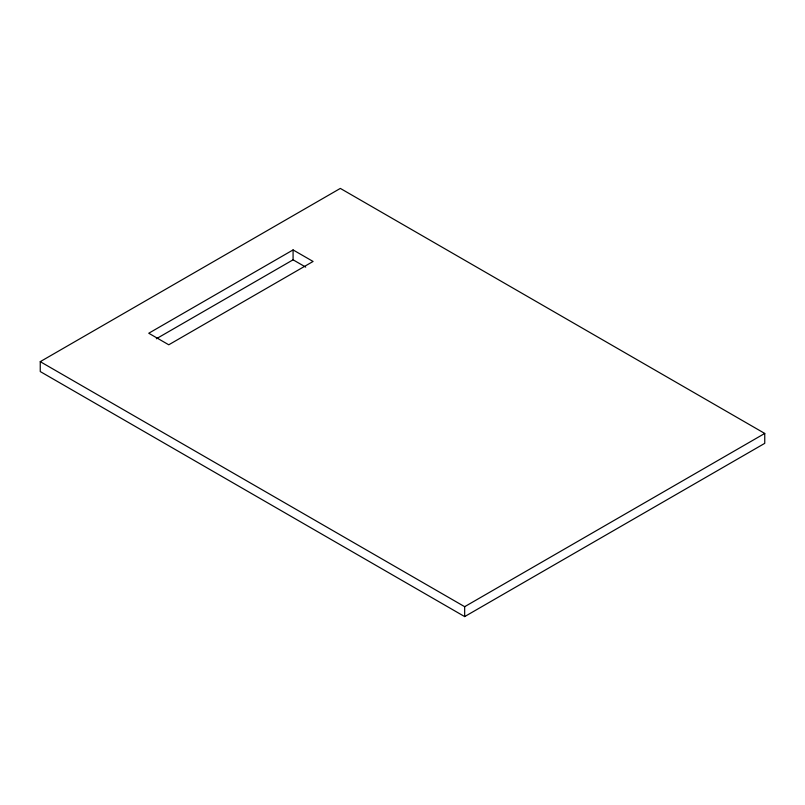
<?xml version="1.0" encoding="UTF-8"?>
<svg xmlns="http://www.w3.org/2000/svg" width="805" height="805" viewBox="0 0 805 805"><rect width="100%" height="100%" fill="white"/><g stroke="black" fill="none" stroke-linecap="round" stroke-linejoin="round"><path stroke-width="1.21" d="M40.25 361.656L340.334 188.41L764.75 433.442L764.75 443.344L464.666 616.59L40.25 371.558L40.25 361.656L464.666 606.688L764.75 433.442M293.08 249.922L148.754 333.24L168.758 344.792L313.085 261.464L293.08 249.922L293.08 259.814L156.341 338.764M293.08 259.814L305.709 267.109M464.666 606.688L464.666 616.59"/></g></svg>
